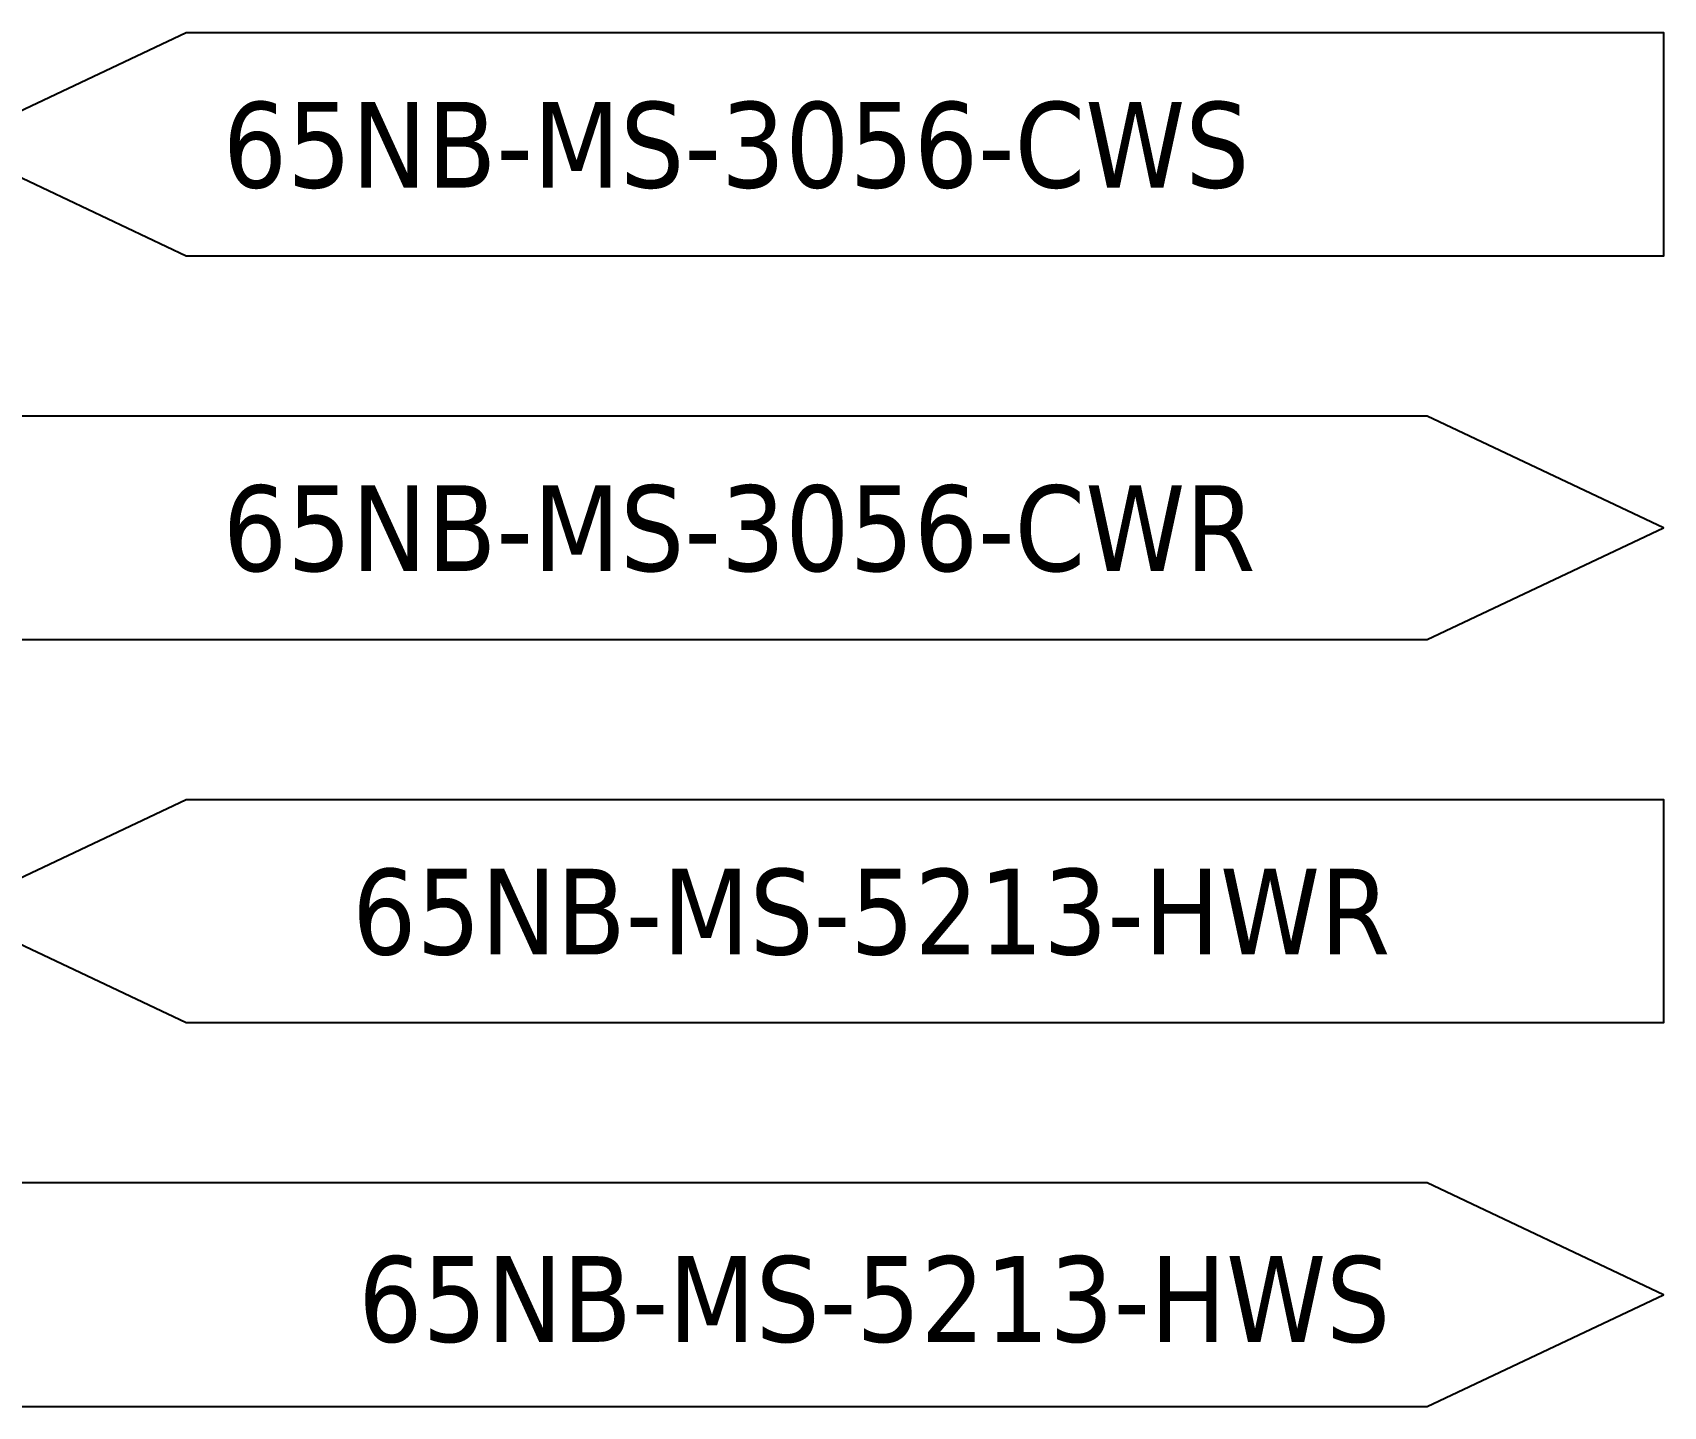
# Model space of a CAD drawing. Header units: millimetres. Extents: x 12318 to 17800, y 6541 to 10165.
# Drawn here: x 13273.9 to 13486.3, y 7039.1 to 7218.1 of the extents above; entities that cross this region are included whole.
import ezdxf

# ---------------------------------------------------------------- set-up
doc = ezdxf.new("R2010")
doc.units = ezdxf.units.MM
doc.layers.add('Reference', color=6, linetype='Continuous')

msp = doc.modelspace()

# ---------------------------------------------------------------- linework, layer by layer
at = {"layer": 'Reference'}
for points in [[(13293.88, 7218.08), (13486.35, 7218.08), (13486.35, 7188.96), (13293.88, 7188.96), (13263.09, 7203.52)], [(13455.56, 7168.11), (13263.09, 7168.11), (13263.09, 7138.99), (13455.56, 7138.99), (13486.35, 7153.55)], [(13293.88, 7118.14), (13486.35, 7118.14), (13486.35, 7089.02), (13293.88, 7089.02), (13263.09, 7103.58)], [(13455.56, 7068.17), (13263.09, 7068.17), (13263.09, 7039.05), (13455.56, 7039.05), (13486.35, 7053.61)]]:
    msp.add_lwpolyline(points, close=True, dxfattribs=at)

# ---------------------------------------------------------------- texts
at = {"char_height": 11.1664}
for s, insert, attachment_point in [('{\\fTahoma|b0|i0|c0|p34;65NB-MS-3056-CWS}', (13298.67, 7209.05), 1), ('{\\fTahoma|b0|i0|c0|p34;65NB-MS-3056-CWR}', (13298.67, 7159.08), 1), ('{\\fTahoma|b0|i0|c0|p34;65NB-MS-5213-HWR}', (13450.77, 7109.11), 3), ('{\\fTahoma|b0|i0|c0|p34;65NB-MS-5213-HWS}', (13450.77, 7058.63), 3)]:
    msp.add_mtext_dynamic_manual_height_columns(s, width=282.3154, gutter_width=8.96, heights=[0], dxfattribs=dict(at, insert=insert, attachment_point=attachment_point))

doc.saveas('drawing.dxf')
